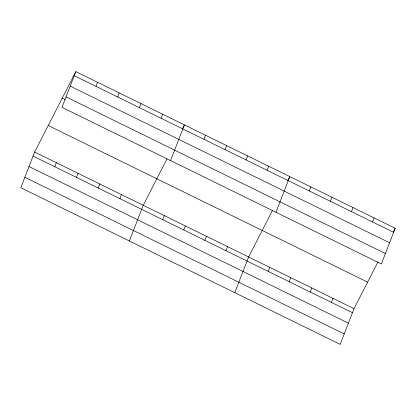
<?xml version="1.0" encoding="UTF-8"?>
<svg xmlns="http://www.w3.org/2000/svg" width="416" height="416" viewBox="0 0 416 416"><rect width="100%" height="100%" fill="white"/><g stroke="black" fill="none" stroke-linecap="round" stroke-linejoin="round"><path stroke-width="0.62" d="M75.826 71.64L61.979 107.333L381.358 263.962L395.2 228.27L75.826 71.64L34.642 152.038L20.8 187.73L340.174 344.36L354.021 308.667L378.113 261.633M54.792 166.743L56.363 162.687M95.971 86.341L97.542 82.29M76.508 177.393L78.078 173.342M117.686 96.996L119.262 92.94M98.228 188.042L99.798 183.992M139.407 107.645L140.977 103.594M119.943 198.692L121.514 194.641M161.122 118.295L162.692 114.244M129.386 240.984L143.234 205.291L167.029 158.829M170.565 160.586L184.413 124.894L182.343 128.929M162.739 219.679L164.31 215.628M203.918 139.282L205.488 135.231M183.82 230.017L185.39 225.966M224.999 149.62L226.569 145.569M204.896 240.354L206.471 236.304M246.074 159.957L247.65 155.906M225.976 250.692L227.547 246.641M267.155 170.295L268.726 166.244M234.78 292.672L248.628 256.979L272.423 210.517M275.964 212.274L289.806 176.582L287.737 180.617M268.133 271.367L269.703 267.316M309.312 190.97L310.887 186.919M289.214 281.705L290.784 277.654M330.392 201.308L331.963 197.257M310.289 292.042L311.865 287.992M351.473 211.645L353.044 207.594M331.37 302.38L332.94 298.329M372.549 221.983L374.119 217.932M393.13 232.305L395.2 228.27M74.251 75.691L393.63 232.32M70.205 86.133L389.579 242.762M66.03 96.892L385.403 253.521M62.234 98.171L65.094 99.575M48.235 125.507L367.609 282.136M34.642 152.038L354.021 308.667M33.072 156.088L352.451 312.718M29.021 166.53L348.4 323.159M24.851 177.289L344.224 333.918"/></g></svg>
